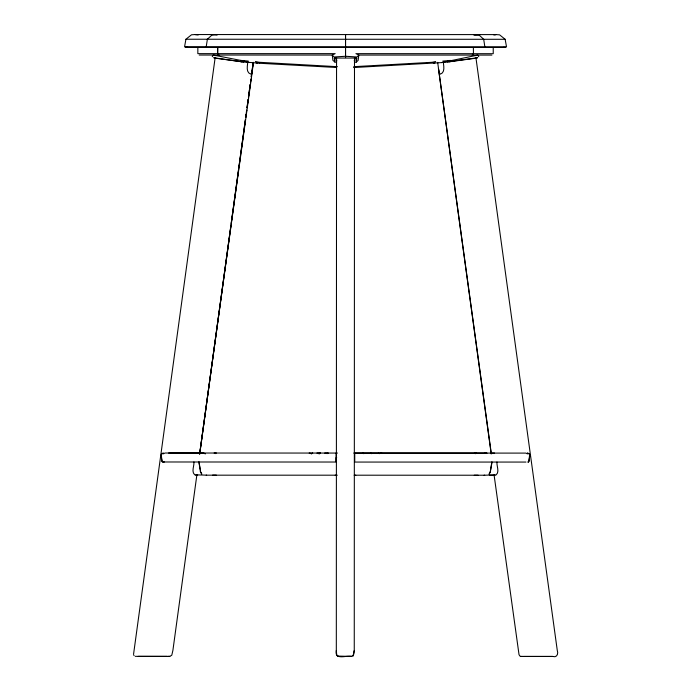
<?xml version="1.0" encoding="UTF-8"?>
<svg xmlns="http://www.w3.org/2000/svg" width="691" height="691" viewBox="0 0 691 691"><rect width="100%" height="100%" fill="white"/><g stroke="black" fill="none" stroke-linecap="round" stroke-linejoin="round"><path stroke-width="1.04" d="M336.56 57.854L336.318 650.464C334.202 660.846 346.796 654.938 352.142 656.415M353.265 655.871L354.258 650.464L354.492 57.863M354.751 453.097L354.751 462.063L525.981 462.063M197.851 47.653L197.833 53.648L335.152 53.639L332.259 55.064L199.189 55.038M217.691 47.653L217.648 53.648L218.814 55.064L217.648 53.648L217.691 47.67M355.062 57.707L355.036 60.402L354.189 60.808M133.544 654.334L215.195 57.31M354.5 62.397L356.349 62.06L356.686 58.053L334.384 58.053L334.729 62.06L336.569 62.397M493.227 47.696L493.236 53.699L355.917 53.648L358.81 55.064L358.137 60.393L356.349 62.06L356.686 58.053M354.258 650.473L353.395 655.733M247.767 62.026C247.482 65.895 245.728 72.408 250.712 74.11L252.155 72.356L253.416 62.32M193.921 461.951C194.378 466.028 191.087 471.564 194.707 474.838L206.6 475.149M164.398 461.994L162.091 461.666L161.202 454.497L163.361 453.02L161.711 453.719M230.915 225.447L199.621 454.142L252.405 70.568M231.209 223.305L235.743 190.18M236.028 188.038L238.516 169.874M238.81 167.74L240.563 154.914M240.857 152.771L243.344 134.607M243.638 132.473L245.391 119.647L199.742 453.883M245.685 117.505L246.126 114.3M246.411 112.167L246.704 110.024L245.702 117.461M250.211 84.38L248.458 97.206L250.228 84.354M250.505 82.238L250.945 79.033L250.522 82.22M253.139 63.002L251.239 76.9L253.148 62.993M196.823 475.244L172.897 650.395L171.783 655.215L169.761 656.381L135.281 656.338M206.203 46.824L207.386 39.24M491.828 462.046L490.334 471.582L492.044 462.063M528.416 462.02L527.769 462.063L528.788 461.743L529.824 455.905L529.159 453.797L527.527 453.097L529.159 453.797M528.788 461.743L529.677 454.574M185.922 39.24L184.557 46.798L506.52 46.85L505.156 39.292L499.567 34.826L495.974 34.602L195.104 34.55L191.519 34.775L185.922 39.24L505.156 39.292M433.611 62.587L433.292 63.036M334.686 61.637L334.384 58.053M478.82 56.766L477.792 55.09L441.653 62.587L434.224 63.036M311.321 453.996L312.436 453.054M319.087 454.004L320.201 453.054M472.255 55.09L473.43 53.691L473.378 47.696M207.378 39.266L212.206 34.775L215.342 34.55M484.089 475.227L496.164 474.898C499.783 471.625 496.492 466.08 496.959 462.011M484.201 47.411L484.866 46.85L483.691 39.292L478.872 34.826L473.629 34.895M163.378 453.866L164.994 453.02L203.819 453.037L205.331 453.935M334.634 61.775L332.932 60.393L332.259 55.064L334.038 56.982L345.535 56.265L357.031 56.982L358.81 55.064L491.888 55.09M475.261 453.702L476.47 453.106L475.209 453.106M327.085 453.642L328.277 453.063L324.71 453.063M486.041 453.356L486.896 453.115L484.512 453.115M441.653 62.587L477.481 57.768L475.831 57.716M435.658 61.516L432.125 62.294L353.688 66.69M256.845 63.011L241.539 61.767L213.588 57.724M442.767 61.102L450.428 60.419L447.232 62.078L476.816 58.079M474.492 34.895L479.666 34.826M450.29 61.654L449.53 61.801M493.866 34.861L495.974 34.602L493.495 34.602M433.758 63.036L434.976 62.907M433.767 63.036L353.628 67.545M211.411 34.783L216.585 34.844M195.691 475.166L197.643 475.071M198.74 453.037L199.699 453.011M163.041 461.985L336.128 462.029L336.128 457.606L336.698 457.606M494.134 475.339L519.036 654.722L520.012 656.13L521.152 656.441L552.722 656.45C556.851 657.927 558.57 653.824 557.283 650.473L475.883 57.353M494.566 453.097L491.051 453.115M370.678 453.097L371.568 453.676M378.452 453.097L379.333 453.676M521.152 656.441L522.698 656.441M335.221 475.201L336.767 475.192M215.54 453.011L214.279 453.011L215.488 453.607M214.599 453.011L216.361 453.011M363.397 453.097L362.602 453.097L363.803 453.676M380.542 453.097L381.708 453.097M475.391 453.115L476.47 453.115L474.389 453.106M474.242 475.244L478.12 475.235M523.415 656.441L552.722 656.45M197.583 34.55L195.104 34.55L198.257 34.939M187.969 47.368L185.326 47.368L505.752 47.42L503.108 47.42M168.613 453.02L337.294 453.063M354.008 453.054L486.723 453.106M354.06 453.097L525.886 453.097L527.501 453.935M206.22 475.175L337.191 475.192M354.457 475.201L484.693 475.227M138.278 656.372L167.257 656.381M351.693 656.441L337.562 656.07M336.819 453.063L336.128 453.063L336.128 461.623M309.179 453.054L310.337 453.054M311.952 453.054L312.747 453.054M316.944 453.054L320.512 453.063M489.755 475.244L495.006 475.253L494.22 474.924M168.302 656.372L169.761 656.381M212.603 475.14L216.326 475.149M354.146 475.218L355.779 475.227M162.532 461.968L163.111 461.985M259.6 63.261L336.387 67.485M337.381 66.69L258.952 62.268L255.411 61.482M248.302 61.067L240.641 60.385L213.277 55.047L212.249 56.722M259.609 63.261L256.093 62.881M214.262 58.035L243.837 62.043L240.641 60.385L249.416 62.553M215.342 34.576L217.458 34.852M241.643 61.741L240.779 61.62M336.888 60.808L336.033 60.393L336.007 57.707M337.208 655.785L337.813 656.191L336.707 654.913L336.318 650.456M257.778 63.011L257.458 62.553M206.212 46.798L206.868 47.394M133.795 655.137L134.123 655.681M198.835 462.003L200.545 471.53L199.043 461.985M161.055 455.827L162.091 461.666M491.249 453.132L437.662 62.354M491.206 453.987L438.44 68.513L438.932 72.391L440.366 74.144C445.35 72.443 443.605 65.93 443.32 62.06M352.367 655.215L352.445 655.759M345.543 34.576L345.535 57.647L345.535 34.576M248.173 99.34L246.998 107.891L248.181 99.305M490.541 471.409L489.142 474.138L490.541 471.409M215.359 453.011L214.279 453.011L215.359 453.02M201.729 474.078L200.33 471.357L201.729 474.078"/></g></svg>
